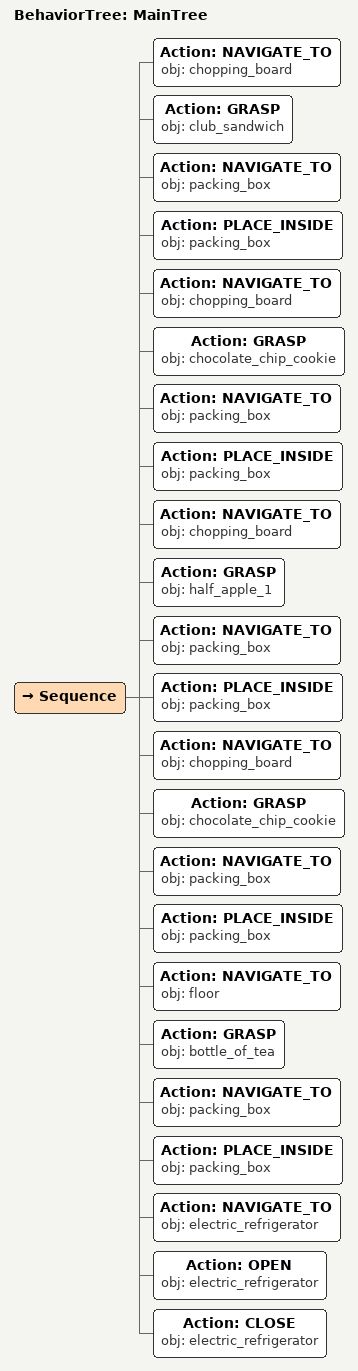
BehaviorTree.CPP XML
<root main_tree_to_execute="MainTree">
  <BehaviorTree ID="MainTree">
    <Sequence>
      <!-- Navigate to chopping_board -->
      <Action ID="NAVIGATE_TO" obj="chopping_board"/>
      <!-- Grasp club_sandwich -->
      <Action ID="GRASP" obj="club_sandwich"/>
      <!-- Navigate to packing_box -->
      <Action ID="NAVIGATE_TO" obj="packing_box"/>
      <!-- Place inside packing_box -->
      <Action ID="PLACE_INSIDE" obj="packing_box"/>
      <!-- Navigate to chopping_board -->
      <Action ID="NAVIGATE_TO" obj="chopping_board"/>
      <!-- Grasp chocolate_chip_cookie -->
      <Action ID="GRASP" obj="chocolate_chip_cookie"/>
      <!-- Navigate to packing_box -->
      <Action ID="NAVIGATE_TO" obj="packing_box"/>
      <!-- Place inside packing_box -->
      <Action ID="PLACE_INSIDE" obj="packing_box"/>
      <!-- Navigate to chopping_board -->
      <Action ID="NAVIGATE_TO" obj="chopping_board"/>
      <!-- Grasp half_apple_1 -->
      <Action ID="GRASP" obj="half_apple_1"/>
      <!-- Navigate to packing_box -->
      <Action ID="NAVIGATE_TO" obj="packing_box"/>
      <!-- Place inside packing_box -->
      <Action ID="PLACE_INSIDE" obj="packing_box"/>
      <!-- Navigate to chopping_board -->
      <Action ID="NAVIGATE_TO" obj="chopping_board"/>
      <!-- Grasp chocolate_chip_cookie -->
      <Action ID="GRASP" obj="chocolate_chip_cookie"/>
      <!-- Navigate to packing_box -->
      <Action ID="NAVIGATE_TO" obj="packing_box"/>
      <!-- Place inside packing_box -->
      <Action ID="PLACE_INSIDE" obj="packing_box"/>
      <!-- Navigate to floor -->
      <Action ID="NAVIGATE_TO" obj="floor"/>
      <!-- Grasp bottle_of_tea -->
      <Action ID="GRASP" obj="bottle_of_tea"/>
      <!-- Navigate to packing_box -->
      <Action ID="NAVIGATE_TO" obj="packing_box"/>
      <!-- Place inside packing_box -->
      <Action ID="PLACE_INSIDE" obj="packing_box"/>
      <!-- Navigate to electric_refrigerator -->
      <Action ID="NAVIGATE_TO" obj="electric_refrigerator"/>
      <!-- Open electric_refrigerator -->
      <Action ID="OPEN" obj="electric_refrigerator"/>
      <!-- Close electric_refrigerator -->
      <Action ID="CLOSE" obj="electric_refrigerator"/>
    </Sequence>
  </BehaviorTree>
</root>
